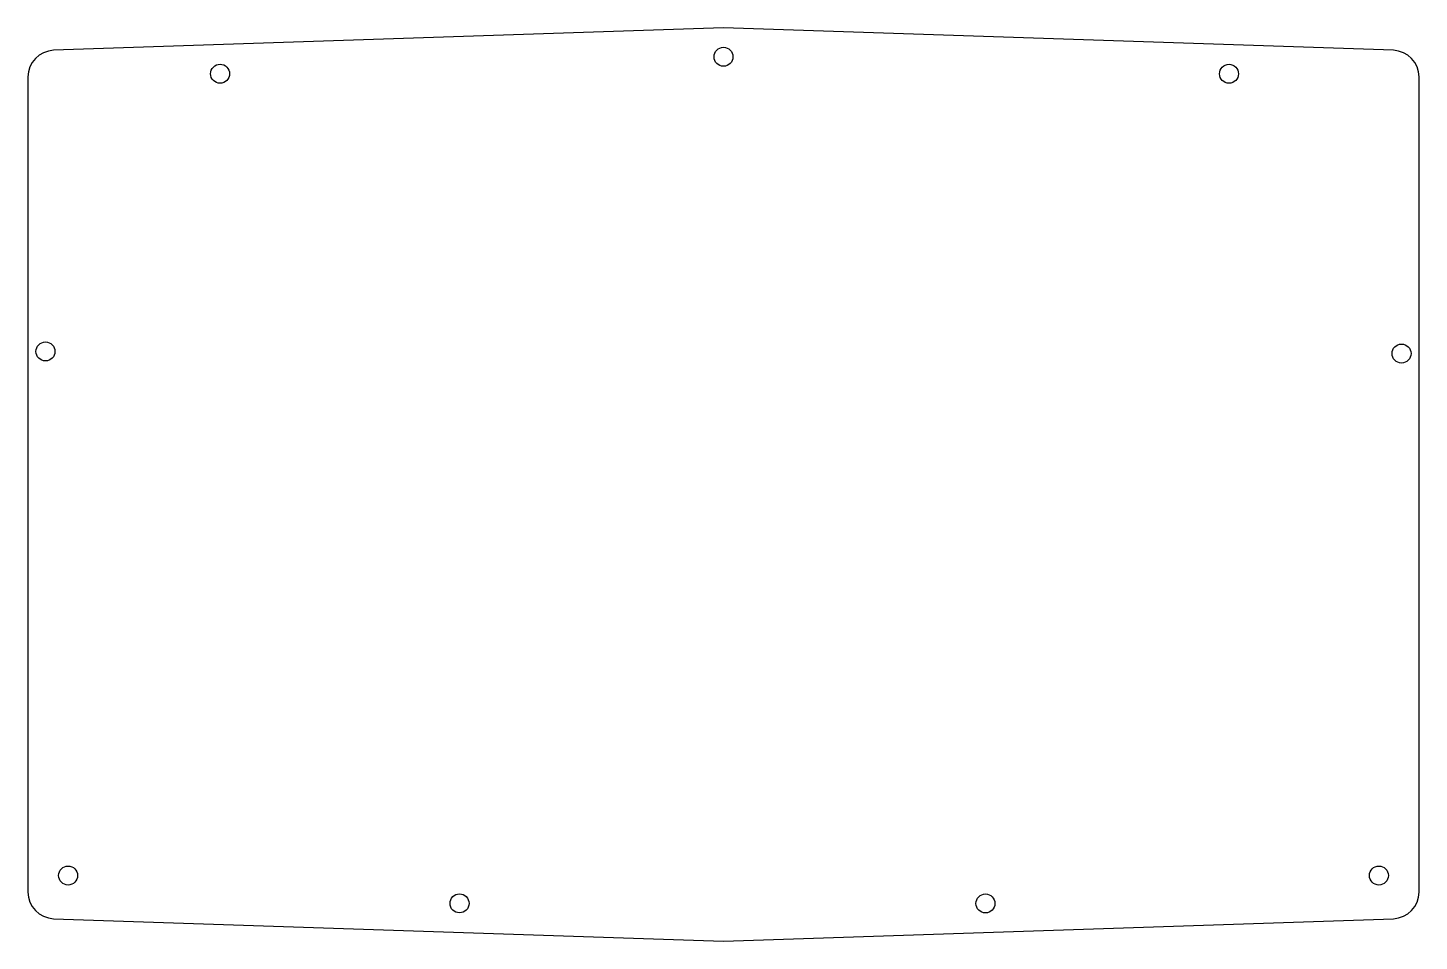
# Model space of a CAD drawing. Header units: millimetres. Extents: x -123 to 123, y -81 to 81.
import ezdxf

# ---------------------------------------------------------------- set-up
doc = ezdxf.new("R2010")
doc.units = ezdxf.units.MM
doc.layers.add('CUTOUTS', color=1, linetype='CONTINUOUS')
doc.layers.add('PERIMETER', color=5, linetype='CONTINUOUS')

msp = doc.modelspace()

# ---------------------------------------------------------------- linework, layer by layer
at = {"layer": 'CUTOUTS'}
for centre in [(0, 76), (-89.1, 73), (89.47, 72.99), (-120, 23.81), (120, 23.44), (-116, -69), (116, -69), (-46.72, -73.93), (46.36, -73.94)]:
    msp.add_circle(centre, 1.68, dxfattribs=at)
at = {"layer": 'PERIMETER'}
msp.add_lwpolyline([(0, 81.13), (-118.56, 77.14, 0.404406), (-123.12, 72.42), (-123.12, -71.92, 0.404406), (-118.56, -76.64), (0, -80.63), (118.56, -76.64, 0.404406), (123.12, -71.92), (123.12, 72.42, 0.404406), (118.56, 77.14)], format="xyb", close=True, dxfattribs=at)

doc.saveas('drawing.dxf')
